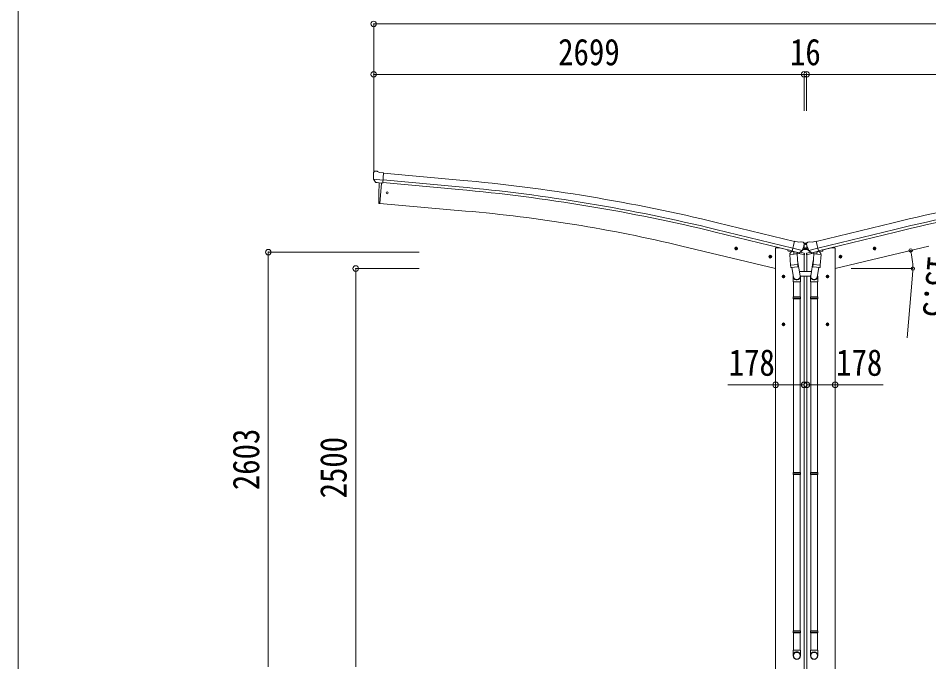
# Model space of a CAD drawing. Units: millimetres at full size. Extents: x -9783 to 9892, y -6828 to 6752.
# Drawn here: x -9783 to -4073, y -3942 to 98 of the extents above; entities that cross this region are included whole.
import ezdxf
from ezdxf.enums import TextEntityAlignment as Align

# ---------------------------------------------------------------- set-up
doc = ezdxf.new("R2010")
doc.units = ezdxf.units.MM
doc.header["$LTSCALE"] = 35
doc.header["$PDMODE"] = 32
doc.header["$PDSIZE"] = 35
for name, color, linetype, lineweight in [('0-1_本体', 4, 'Continuous', 9), ('0-2_部品', 7, 'Continuous', 9), ('0-7_合掌部品', 3, 'Continuous', 9), ('0-A_寸法', 6, 'Continuous', 9), ('F-0_240', 7, 'Continuous', 9)]:
    doc.layers.add(name, color=color, linetype=linetype, lineweight=lineweight)
doc.styles.add('ＭＳ ゴシック', font='')
doc.styles.get('ＭＳ ゴシック').set_extended_font_data('MS Gothic')

msp = doc.modelspace()

# ---------------------------------------------------------------- linework, layer by layer
at = {"layer": '0-1_本体'}
for p, q in [((-7491.73, -874.47), (-7014.21, -917.68)), ((-7504.19, -936.63), (-7515.44, -1065.23)), ((-7496.96, -934.25), (-7019.62, -977.43)), ((-7495.49, -917.47), (-7018.1, -960.66)), ((-7515.44, -1065.23), (-6977.5, -1112.3)), ((-4914.89, -1303.29), (-5397.77, -1185.81)), ((-4778.36, -1303.29), (-4295.49, -1185.81)), ((-4928.9, -1361.63), (-5411.95, -1244.15)), ((-4924.97, -1345.26), (-5407.98, -1227.79)), ((-4768.29, -1345.26), (-4285.28, -1227.79)), ((-4764.36, -1361.63), (-4281.3, -1244.15)), ((-5621.5, -1332.25), (-5033.45, -1473.43)), ((-5033.42, -1343.44), (-5009.42, -1343.44)), ((-5033.42, -1343.44), (-5033.42, -4523.44)), ((-4957.41, -1355.92), (-5009.42, -1343.44)), ((-4735.84, -1355.92), (-4683.83, -1343.44)), ((-4659.83, -1343.44), (-4683.83, -1343.44)), ((-4659.83, -1343.44), (-4659.83, -4523.44)), ((-4071.75, -1332.25), (-4659.8, -1473.43)), ((-4855.42, -1491.28), (-4855.42, -1386.88)), ((-4837.83, -1491.28), (-4837.83, -1386.88)), ((-4855.42, -4523.44), (-4855.42, -1521.28)), ((-4837.83, -4523.44), (-4837.83, -1521.28))]:
    msp.add_line(p, q, dxfattribs=at)
at = {"layer": '0-1_本体', "color": 6}
for p, q in [((-5033.42, -2203.61), (-4855.42, -2203.61)), ((-4659.83, -2203.61), (-4837.83, -2203.61))]:
    msp.add_line(p, q, dxfattribs=at)
at = {"layer": '0-1_本体'}
for centre, radius, start, end in [((-8010.34, -11927.68), 11011.82, 76.33027, 84.83026), ((-8010.34, -11927.68), 11054.98, 76.33027, 84.83134), ((-1682.91, -11927.68), 11054.98, 95.16866, 103.66973), ((-1682.91, -11927.68), 11011.82, 95.16974, 103.66973), ((-8010.34, -11927.68), 10994.98, 76.33027, 84.83026), ((-1682.91, -11927.68), 10994.98, 95.16974, 103.66973), ((-7776.51, -10327.95), 9250.23, 76.52809, 85.04475)]:
    msp.add_arc(centre, radius, start, end, dxfattribs=at)
at = {"layer": '0-2_部品'}
for p, q in [((-7554.95, -869.7), (-7555.07, -871.04)), ((-7554.43, -912.55), (-7495.51, -917.7)), ((-7543.17, -932.03), (-7554.11, -913.09)), ((-7553.89, -867.66), (-7548.4, -863.06)), ((-7544.75, -861.9), (-7531.09, -863.1)), ((-7518.13, -870.26), (-7529.85, -863.49)), ((-7518.13, -870.26), (-7491.56, -872.58)), ((-7497.22, -937.24), (-7491.56, -872.58)), ((-7540.79, -933.43), (-7533.08, -934.1)), ((-7515.24, -1062.96), (-7504.19, -936.63)), ((-7507.18, -936.37), (-7497.22, -937.24)), ((-7518.1, -1065.34), (-7515.49, -1065.73)), ((-7515.49, -1065.73), (-7515.24, -1062.96)), ((-4888.49, -1307.55), (-4914.42, -1301.33)), ((-4888.49, -1307.55), (-4875.23, -1304.85)), ((-4860.75, -1308.04), (-4873.93, -1304.88)), ((-4857.65, -1310.29), (-4853.79, -1316.59)), ((-4835.6, -1310.29), (-4839.46, -1316.59)), ((-4832.51, -1308.04), (-4819.32, -1304.88)), ((-4804.77, -1307.55), (-4818.03, -1304.85)), ((-4804.77, -1307.55), (-4778.83, -1301.33)), ((-5270.93, -1349.67), (-5290.37, -1345)), ((-5287.95, -1345.59), (-5282.78, -1340.14)), ((-5285.82, -1352.78), (-5287.95, -1345.59)), ((-5282.98, -1357.06), (-5278.32, -1337.61)), ((-5282.78, -1340.14), (-5275.48, -1341.89)), ((-5275.48, -1341.89), (-5273.35, -1349.09)), ((-4957.41, -1354.7), (-4957.41, -1358.45)), ((-4934.44, -1367.91), (-4953.58, -1363.31)), ((-4930.14, -1362.96), (-4943.46, -1378.28)), ((-4929.2, -1362.89), (-4930.14, -1362.96)), ((-4926.12, -1365.37), (-4927.65, -1365)), ((-4889.41, -1374.18), (-4926.12, -1365.37)), ((-4867.48, -1359.17), (-4924.99, -1345.37)), ((-4920.16, -1367.19), (-4919.14, -1381.8)), ((-4884.34, -1374.08), (-4867.96, -1359.59)), ((-4853.43, -1318.87), (-4853.71, -1320.02)), ((-4839.82, -1318.87), (-4839.55, -1320.02)), ((-4825.77, -1359.17), (-4768.26, -1345.37)), ((-4808.92, -1374.08), (-4825.29, -1359.59)), ((-4803.84, -1374.18), (-4767.14, -1365.37)), ((-4773.09, -1367.19), (-4774.11, -1381.8)), ((-4767.14, -1365.37), (-4765.61, -1365)), ((-4764.05, -1362.89), (-4763.11, -1362.96)), ((-4763.11, -1362.96), (-4749.8, -1378.28)), ((-4758.81, -1367.91), (-4739.68, -1363.31)), ((-4735.84, -1354.7), (-4735.84, -1358.45)), ((-4422.33, -1349.67), (-4402.88, -1345)), ((-4417.77, -1341.89), (-4419.9, -1349.09)), ((-4410.47, -1340.14), (-4417.77, -1341.89)), ((-4410.27, -1357.06), (-4414.94, -1337.61)), ((-4405.3, -1345.59), (-4410.47, -1340.14)), ((-4407.44, -1352.78), (-4405.3, -1345.59)), ((-5056.99, -1401.03), (-5076.44, -1396.36)), ((-5074.01, -1396.95), (-5068.85, -1391.5)), ((-5071.88, -1404.14), (-5074.01, -1396.95)), ((-5069.05, -1408.42), (-5064.38, -1388.97)), ((-5068.85, -1391.5), (-5061.55, -1393.25)), ((-5061.55, -1393.25), (-5059.42, -1400.45)), ((-4944.56, -1384.73), (-4898.87, -1381.53)), ((-4939.89, -1451.57), (-4944.56, -1384.73)), ((-4943.46, -1378.28), (-4943.01, -1384.62)), ((-4891.95, -1376.19), (-4917.77, -1382.62)), ((-4900.65, -1378.35), (-4900.42, -1381.64)), ((-4898.87, -1381.53), (-4894.2, -1448.37)), ((-4895.93, -1423.6), (-4880.02, -1519.77)), ((-4852.86, -1387.49), (-4895.88, -1377.17)), ((-4887.05, -1374.65), (-4894.57, -1372.85)), ((-4891.25, -1374.41), (-4891.2, -1375.15)), ((-4887.88, -1374.55), (-4889.41, -1374.18)), ((-4881.31, -1371.41), (-4855.16, -1377.69)), ((-4852.86, -1380.6), (-4852.86, -1387.49)), ((-4840.4, -1387.49), (-4797.37, -1377.17)), ((-4840.4, -1380.6), (-4840.4, -1387.49)), ((-4811.94, -1371.41), (-4838.1, -1377.69)), ((-4797.32, -1423.6), (-4813.24, -1519.77)), ((-4806.21, -1374.65), (-4798.69, -1372.85)), ((-4805.37, -1374.55), (-4803.84, -1374.18)), ((-4802, -1374.41), (-4802.05, -1375.15)), ((-4801.3, -1376.19), (-4775.48, -1382.62)), ((-4794.38, -1381.53), (-4799.05, -1448.37)), ((-4748.69, -1384.73), (-4794.38, -1381.53)), ((-4792.6, -1378.35), (-4792.83, -1381.64)), ((-4753.37, -1451.57), (-4748.69, -1384.73)), ((-4749.8, -1378.28), (-4750.24, -1384.62)), ((-4636.26, -1401.03), (-4616.81, -1396.36)), ((-4631.7, -1393.25), (-4633.84, -1400.45)), ((-4624.41, -1391.5), (-4631.7, -1393.25)), ((-4624.2, -1408.42), (-4628.87, -1388.97)), ((-4619.24, -1396.95), (-4624.41, -1391.5)), ((-4621.37, -1404.14), (-4619.24, -1396.95)), ((-4939.89, -1451.57), (-4894.2, -1448.37)), ((-4939.87, -1451.56), (-4938.99, -1464.26)), ((-4895.18, -1462.97), (-4936.88, -1465.89)), ((-4931.45, -1465.51), (-4920.72, -1529.1)), ((-4893.34, -1460.84), (-4894.21, -1448.37)), ((-4893.73, -1462.19), (-4893.73, -1462.19)), ((-4799.91, -1460.84), (-4799.04, -1448.37)), ((-4799.52, -1462.19), (-4799.52, -1462.19)), ((-4753.37, -1451.57), (-4799.05, -1448.37)), ((-4798.07, -1462.97), (-4756.37, -1465.89)), ((-4761.8, -1465.51), (-4772.53, -1529.1)), ((-4753.38, -1451.56), (-4754.27, -1464.26)), ((-4994.42, -1523.68), (-4974.42, -1523.68)), ((-4990.92, -1519.92), (-4984.42, -1516.17)), ((-4984.42, -1533.68), (-4984.42, -1513.68)), ((-4984.42, -1516.17), (-4977.92, -1519.92)), ((-4977.92, -1527.43), (-4984.42, -1531.18)), ((-4977.92, -1519.92), (-4977.92, -1527.43)), ((-4923.87, -1522.28), (-4923.87, -1556.94)), ((-4808.52, -1491.28), (-4884.73, -1491.28)), ((-4877.89, -1521.28), (-4815.36, -1521.28)), ((-4877.87, -1556.94), (-4877.87, -1522.58)), ((-4815.39, -1556.94), (-4815.39, -1522.58)), ((-4769.39, -1522.28), (-4769.39, -1556.94)), ((-4698.83, -1523.68), (-4718.83, -1523.68)), ((-4708.83, -1516.17), (-4715.33, -1519.92)), ((-4715.33, -1519.92), (-4715.33, -1527.43)), ((-4715.33, -1527.43), (-4708.83, -1531.18)), ((-4708.83, -1533.68), (-4708.83, -1513.68)), ((-4702.33, -1519.92), (-4708.83, -1516.17)), ((-4923.87, -1556.94), (-4877.87, -1556.94)), ((-4921.87, -1556.94), (-4921.87, -1650.94)), ((-4879.87, -1556.94), (-4879.87, -1650.94)), ((-4769.39, -1556.94), (-4815.39, -1556.94)), ((-4813.39, -1556.94), (-4813.39, -1650.94)), ((-4771.39, -1556.94), (-4771.39, -1650.94)), ((-4923.87, -1652.94), (-4922.87, -1650.94)), ((-4923.87, -1652.94), (-4877.87, -1652.94)), ((-4923.87, -1652.94), (-4923.87, -1660.94)), ((-4922.87, -1650.94), (-4878.87, -1650.94)), ((-4877.87, -1652.94), (-4878.87, -1650.94)), ((-4815.39, -1652.94), (-4814.39, -1650.94)), ((-4769.39, -1652.94), (-4815.39, -1652.94)), ((-4770.39, -1650.94), (-4814.39, -1650.94)), ((-4769.39, -1652.94), (-4770.39, -1650.94)), ((-4769.39, -1652.94), (-4769.39, -1660.94)), ((-4923.87, -1660.94), (-4877.87, -1660.94)), ((-4923.87, -1660.94), (-4922.87, -1662.94)), ((-4922.87, -1662.94), (-4878.87, -1662.94)), ((-4921.87, -1662.94), (-4921.87, -2753.67)), ((-4879.87, -1662.94), (-4879.87, -2753.67)), ((-4769.39, -1660.94), (-4815.39, -1660.94)), ((-4770.39, -1662.94), (-4814.39, -1662.94)), ((-4813.39, -1662.94), (-4813.39, -2753.67)), ((-4771.39, -1662.94), (-4771.39, -2753.67)), ((-4769.39, -1660.94), (-4770.39, -1662.94)), ((-4994.42, -1823.68), (-4974.42, -1823.68)), ((-4990.92, -1819.92), (-4984.42, -1816.17)), ((-4984.42, -1833.68), (-4984.42, -1813.68)), ((-4984.42, -1816.17), (-4977.92, -1819.92)), ((-4977.92, -1819.92), (-4977.92, -1827.43)), ((-4698.83, -1823.68), (-4718.83, -1823.68)), ((-4708.83, -1816.17), (-4715.33, -1819.92)), ((-4715.33, -1819.92), (-4715.33, -1827.43)), ((-4708.83, -1833.68), (-4708.83, -1813.68)), ((-4702.33, -1819.92), (-4708.83, -1816.17)), ((-4977.92, -1827.43), (-4984.42, -1831.18)), ((-4715.33, -1827.43), (-4708.83, -1831.18)), ((-4923.87, -2755.67), (-4922.87, -2753.67)), ((-4923.87, -2755.67), (-4877.87, -2755.67)), ((-4923.87, -2755.67), (-4923.87, -2763.67)), ((-4923.87, -2763.67), (-4877.87, -2763.67)), ((-4923.87, -2763.67), (-4922.87, -2765.67)), ((-4922.87, -2753.67), (-4878.87, -2753.67)), ((-4922.87, -2765.67), (-4878.87, -2765.67)), ((-4921.87, -2765.67), (-4921.87, -3747.31)), ((-4879.87, -2765.67), (-4879.87, -3747.31)), ((-4877.87, -2755.67), (-4878.87, -2753.67)), ((-4815.39, -2755.67), (-4814.39, -2753.67)), ((-4769.39, -2755.67), (-4815.39, -2755.67)), ((-4769.39, -2763.67), (-4815.39, -2763.67)), ((-4770.39, -2753.67), (-4814.39, -2753.67)), ((-4770.39, -2765.67), (-4814.39, -2765.67)), ((-4813.39, -2765.67), (-4813.39, -3747.31)), ((-4771.39, -2765.67), (-4771.39, -3747.31)), ((-4769.39, -2755.67), (-4770.39, -2753.67)), ((-4769.39, -2763.67), (-4770.39, -2765.67)), ((-4769.39, -2755.67), (-4769.39, -2763.67)), ((-4923.87, -3749.31), (-4922.87, -3747.31)), ((-4923.87, -3749.31), (-4877.87, -3749.31)), ((-4923.87, -3749.31), (-4923.87, -3757.31)), ((-4923.87, -3757.31), (-4877.87, -3757.31)), ((-4923.87, -3757.31), (-4922.87, -3759.31)), ((-4922.87, -3747.31), (-4878.87, -3747.31)), ((-4922.87, -3759.31), (-4878.87, -3759.31)), ((-4921.87, -3759.31), (-4921.87, -3869.31)), ((-4879.87, -3759.31), (-4879.87, -3869.31)), ((-4877.87, -3749.31), (-4878.87, -3747.31)), ((-4815.39, -3749.31), (-4814.39, -3747.31)), ((-4769.39, -3749.31), (-4815.39, -3749.31)), ((-4769.39, -3757.31), (-4815.39, -3757.31)), ((-4770.39, -3747.31), (-4814.39, -3747.31)), ((-4770.39, -3759.31), (-4814.39, -3759.31)), ((-4813.39, -3759.31), (-4813.39, -3869.31)), ((-4771.39, -3759.31), (-4771.39, -3869.31)), ((-4769.39, -3749.31), (-4770.39, -3747.31)), ((-4769.39, -3757.31), (-4770.39, -3759.31)), ((-4769.39, -3749.31), (-4769.39, -3757.31)), ((-4923.87, -3903.45), (-4923.87, -3869.31)), ((-4923.87, -3869.31), (-4877.87, -3869.31)), ((-4877.87, -3903.45), (-4877.87, -3869.31)), ((-4815.39, -3903.45), (-4815.39, -3869.31)), ((-4769.39, -3869.31), (-4815.39, -3869.31)), ((-4769.39, -3903.45), (-4769.39, -3869.31))]:
    msp.add_line(p, q, dxfattribs=at)
for points in [[(-7554.5, -911.91), (-7554.21, -912.9), (-7554.11, -913.09)], [(-7507.18, -936.37), (-7507.45, -936.44), (-7532.83, -934.22), (-7533.08, -934.1)], [(-7520.64, -1062.51), (-7521.48, -1036.88), (-7521.68, -1010.38), (-7521.2, -983.9), (-7520.06, -957.42), (-7518.56, -935.47)], [(-4919.85, -1366.78), (-4929.57, -1364.44), (-4914.42, -1301.33)], [(-4773.41, -1366.78), (-4763.68, -1364.44), (-4778.83, -1301.33)], [(-5273.35, -1349.09), (-5278.52, -1354.53), (-5285.82, -1352.78)], [(-4919.85, -1366.78), (-4919.61, -1366.93), (-4894.84, -1372.87), (-4894.57, -1372.85)], [(-4867.21, -1358.6), (-4867.8, -1359.44), (-4867.96, -1359.59)], [(-4826.04, -1358.6), (-4825.45, -1359.44), (-4825.29, -1359.59)], [(-4773.41, -1366.78), (-4773.64, -1366.93), (-4798.41, -1372.87), (-4798.69, -1372.85)], [(-4419.9, -1349.09), (-4414.73, -1354.53), (-4407.44, -1352.78)], [(-5059.42, -1400.45), (-5064.58, -1405.89), (-5071.88, -1404.14)], [(-4633.84, -1400.45), (-4628.67, -1405.89), (-4621.37, -1404.14)], [(-4984.42, -1531.18), (-4990.92, -1527.43), (-4990.92, -1519.92)], [(-4708.83, -1531.18), (-4702.33, -1527.43), (-4702.33, -1519.92)], [(-4877.87, -1652.94), (-4877.87, -1660.94), (-4878.87, -1662.94)], [(-4815.39, -1652.94), (-4815.39, -1660.94), (-4814.39, -1662.94)], [(-4984.42, -1831.18), (-4990.92, -1827.43), (-4990.92, -1819.92)], [(-4708.83, -1831.18), (-4702.33, -1827.43), (-4702.33, -1819.92)], [(-4877.87, -2755.67), (-4877.87, -2763.67), (-4878.87, -2765.67)], [(-4815.39, -2755.67), (-4815.39, -2763.67), (-4814.39, -2765.67)], [(-4877.87, -3749.31), (-4877.87, -3757.31), (-4878.87, -3759.31)], [(-4815.39, -3749.31), (-4815.39, -3757.31), (-4814.39, -3759.31)]]:
    msp.add_lwpolyline(points, dxfattribs=at)
for centre, radius in [((-7469.42, -998.09), 6.5), ((-5280.65, -1347.34), 8.5), ((-5280.65, -1347.34), 7.7), ((-5280.65, -1347.34), 6.5), ((-4412.6, -1347.34), 8.5), ((-4412.6, -1347.34), 7.7), ((-4412.6, -1347.34), 6.5), ((-5066.72, -1398.7), 8.5), ((-5066.72, -1398.7), 7.7), ((-5066.72, -1398.7), 6.5), ((-4626.54, -1398.7), 8.5), ((-4626.54, -1398.7), 7.7), ((-4626.54, -1398.7), 6.5), ((-4984.42, -1523.68), 8.5), ((-4984.42, -1523.68), 7.7), ((-4984.42, -1523.68), 6.5), ((-4708.83, -1523.68), 8.5), ((-4708.83, -1523.68), 7.7), ((-4708.83, -1523.68), 6.5), ((-4984.42, -1823.68), 8.5), ((-4984.42, -1823.68), 7.7), ((-4984.42, -1823.68), 6.5), ((-4708.83, -1823.68), 8.5), ((-4708.83, -1823.68), 7.7), ((-4708.83, -1823.68), 6.5)]:
    msp.add_circle(centre, radius, dxfattribs=at)
for centre, radius, start, end in [((-7353.44, -888.68), 202.4, 175, 186.5915), ((-7545.19, -866.89), 5, 85.00648, 129.99352), ((-7531.35, -866.09), 3, 60, 85), ((-7517.66, -1062.37), 3, 182.53781, 261.49678), ((-4874.63, -1307.79), 3, 76.5, 101.5), ((-4861.91, -1312.9), 5, 31.5, 76.5), ((-4831.34, -1312.9), 5, 103.5, 148.5), ((-4818.62, -1307.79), 3, 78.5, 103.5), ((-4952.41, -1358.45), 5, 180, 256.5), ((-4927.53, -1364.51), 0.5, 221.23754, 256.5), ((-4920.76, -1367.27), 0.604, 7.79405, 79.40158), ((-5050.51, -1272.77), 202.4, 334.90875, 346.5), ((-4642.74, -1272.77), 202.4, 193.5, 205.09125), ((-4772.49, -1367.27), 0.604, 100.59842, 172.20595), ((-4765.72, -1364.51), 0.5, 283.5, 318.76246), ((-4740.84, -1358.45), 5, 283.5, 0), ((-4918.12, -1381.65), 1.03, 188.03431, 289.96103), ((-4892.2, -1375.22), 1, 284, 4), ((-4890.75, -1374.37), 0.5, 76.5, 184), ((-4887.77, -1374.06), 0.5, 256.5, 291.76246), ((-4882.17, -1370.58), 1.5, 273.95806, 311.5), ((-4855.86, -1380.6), 3, 0, 76.5), ((-4837.4, -1380.6), 3, 103.5, 180), ((-4811.08, -1370.58), 1.5, 228.5, 266.04194), ((-4805.49, -1374.06), 0.5, 248.23754, 283.5), ((-4802.5, -1374.37), 0.5, 356, 103.5), ((-4801.06, -1375.22), 1, 176, 256), ((-4775.13, -1381.65), 1.03, 250.03897, 351.96569), ((-4937.02, -1463.9), 2, 190.53157, 274), ((-4895.32, -1460.98), 2, 274, 322.59038), ((-4895.28, -1461.01), 1.95, 322.52234, 4.95983), ((-4797.97, -1461.01), 1.95, 175.04017, 217.47766), ((-4797.93, -1460.98), 2, 217.40962, 266), ((-4756.23, -1463.9), 2, 266, 349.46843), ((-4907.87, -1522.58), 30, 0, 2.54858), ((-4785.39, -1522.58), 30, 177.45142, 180)]:
    msp.add_arc(centre, radius, start, end, dxfattribs=at)
for centre, major_axis, ratio, start_param, end_param in [((-7551.96, -869.95), (-2.71, -1.31), 0.997474, 4.9606201, 5.7465286), ((-7559.28, -865.65), (15.35, 3.44), 0.101033, 0.3078116, 0.3080427), ((-7540.57, -930.52), (-1.62, -2.54), 0.997631, 5.8041905, 6.6006116), ((-7540.45, -930.33), (3.5, 2.17), 0.650902, 4.0958226, 4.1686332), ((-7540.52, -930.44), (-1.62, -2.54), 0.997631, 0.3902369, 0.4789948), ((-4856.35, -1318.15), (1.57, -2.57), 0.99628, 0.7835347, 1.5707963), ((-4836.9, -1318.15), (-1.57, -2.57), 0.99628, 4.712389, 5.4996506), ((-4886.35, -1371.73), (0.73, -2.92), 0.997631, 5.8041905, 5.8929484), ((-4886.38, -1371.6), (-2.63, 3.16), 0.650902, 2.1145521, 2.1873627), ((-4886.32, -1371.83), (0.73, -2.92), 0.997631, 5.965759, 6.7621801), ((-4806.93, -1371.83), (-0.73, -2.92), 0.997631, 5.8041905, 6.6006116), ((-4806.87, -1371.6), (2.63, 3.16), 0.650902, 4.0958226, 4.1686332), ((-4806.9, -1371.73), (-0.73, -2.92), 0.997631, 0.3902369, 0.4789948), ((-4900.87, -1522.28), (-23, 0), 0.996195, 6.0000678, 10.0103449), ((-4900.87, -1522.28), (-21, 0), 0.996195, 0.3319459, 3.3482706), ((-4792.39, -1522.28), (23, 0), 0.996195, 2.5560258, 6.5663028), ((-4792.39, -1522.28), (21, 0), 0.996195, 2.9349147, 5.9512394), ((-4900.87, -3901.71), (23, 0), 0.996195, 6.2831853, 9.424778), ((-4900.87, -3903.45), (23, 0), 0.996195, 6.2831853, 9.424778), ((-4792.39, -3901.71), (-23, 0), 0.996195, 3.1415927, 6.2831853), ((-4792.39, -3903.45), (-23, 0), 0.996195, 3.1415927, 6.2831853), ((-4900.87, -3903.45), (0, -23.43), 0.981806, 4.712389, 7.8539816), ((-4792.39, -3903.45), (0, -23.43), 0.981806, 4.712389, 7.8539816)]:
    msp.add_ellipse(centre, major_axis=major_axis, ratio=ratio, start_param=start_param, end_param=end_param, dxfattribs=at)
for centre, major_axis in [((-4900.87, -3903.45), (-21, 0)), ((-4792.39, -3903.45), (21, 0))]:
    msp.add_ellipse(centre, major_axis=major_axis, ratio=0.996195, dxfattribs=at)
at = {"layer": '0-7_合掌部品', "color": 7}
for p, q in [((-4881.18, -1371.7), (-4860.13, -1353.08)), ((-4866.3, -1356.53), (-4861.12, -1351.95)), ((-4860.13, -1351.58), (-4853.67, -1351.58)), ((-4833.13, -1353.08), (-4860.13, -1353.08)), ((-4855.13, -1325.58), (-4855.13, -1349.08)), ((-4853.38, -1352.08), (-4855.13, -1349.08)), ((-4854.06, -1316.16), (-4853.88, -1314.58)), ((-4839.38, -1314.58), (-4853.88, -1314.58)), ((-4853.38, -1352.08), (-4839.88, -1352.08)), ((-4845.37, -1319.3), (-4844.53, -1319.3)), ((-4845.37, -1348), (-4844.53, -1348)), ((-4839.88, -1352.08), (-4838.13, -1349.08)), ((-4839.58, -1351.58), (-4833.13, -1351.58)), ((-4839.2, -1316.16), (-4839.38, -1314.58)), ((-4838.13, -1325.58), (-4838.13, -1349.08)), ((-4812.08, -1371.7), (-4833.13, -1353.08)), ((-4826.96, -1356.53), (-4832.13, -1351.95))]:
    msp.add_line(p, q, dxfattribs=at)
for points in [[(-4847.89, -1318.46), (-4848.73, -1318.46), (-4848.73, -1319.3), (-4847.89, -1319.3)], [(-4847.89, -1347.16), (-4848.73, -1347.16), (-4848.73, -1348), (-4847.89, -1348)], [(-4846.21, -1317.62), (-4846.21, -1316.78), (-4847.05, -1316.78), (-4847.05, -1317.62)], [(-4847.05, -1320.14), (-4847.05, -1320.98), (-4846.21, -1320.98), (-4846.21, -1320.14)], [(-4846.21, -1346.32), (-4846.21, -1345.48), (-4847.05, -1345.48), (-4847.05, -1346.32)], [(-4847.05, -1348.84), (-4847.05, -1349.68), (-4846.21, -1349.68), (-4846.21, -1348.84)], [(-4844.53, -1319.3), (-4844.53, -1318.46), (-4845.37, -1318.46)], [(-4844.53, -1348), (-4844.53, -1347.16), (-4845.37, -1347.16)]]:
    msp.add_lwpolyline(points, dxfattribs=at)
for centre in [(-4846.63, -1318.88), (-4846.63, -1347.58)]:
    msp.add_circle(centre, 3.5, dxfattribs=at)
for centre, radius, start, end in [((-4860.13, -1353.08), 1.5, 90, 131.5), ((-4847.89, -1317.62), 0.84, 270, 0), ((-4847.89, -1320.14), 0.84, 0, 90), ((-4847.89, -1346.32), 0.84, 270, 0), ((-4847.89, -1348.84), 0.84, 0, 90), ((-4845.37, -1317.62), 0.84, 180, 270), ((-4845.37, -1320.14), 0.84, 90, 180), ((-4845.37, -1346.32), 0.84, 180, 270), ((-4845.37, -1348.84), 0.84, 90, 180), ((-4833.13, -1353.08), 1.5, 48.5, 90)]:
    msp.add_arc(centre, radius, start, end, dxfattribs=at)
at = {"layer": '0-A_寸法'}
for p, q in [((-7554.03, 62.19), (-7554.03, -254.43)), ((-7554.03, 62.19), (-2140.03, 62.19)), ((-7554.03, -254.43), (-7554.03, -866.65)), ((-7554.03, -254.43), (-4855.03, -254.43)), ((-4855.03, -254.43), (-4855.03, -483.43)), ((-4855.03, -254.43), (-4855.03, -483.43)), ((-4855.03, -254.43), (-4839.03, -254.43)), ((-4839.03, -254.43), (-4839.03, -483.43)), ((-4839.03, -254.43), (-4839.03, -483.43)), ((-4839.03, -254.43), (-4839.03, -483.43)), ((-4839.03, -254.43), (-2140.03, -254.43)), ((-8214.61, -1370.43), (-7269.52, -1370.43)), ((-8214.61, -3973.43), (-8214.61, -1370.43)), ((-7666.64, -1473.43), (-7269.52, -1473.43)), ((-7666.64, -3973.43), (-7666.64, -1473.43)), ((-4559.1, -1473.43), (-4172.24, -1473.43)), ((-4175.1, -1515.89), (-4209.46, -1908.39)), ((-5033.42, -2203.61), (-5333.42, -2203.61)), ((-4659.83, -2203.61), (-4359.83, -2203.61))]:
    msp.add_line(p, q, dxfattribs=at)
for centre in [(-4186.69, -1359.78), (-4173.24, -1473.43)]:
    msp.add_circle(centre, 10.62, dxfattribs=at)
for start, end in [(0, 13.5), (354.99678, 0)]:
    msp.add_arc((-4660.1, -1473.43), 486.86, start, end, dxfattribs=at)
for p in [(-7554.03, 62.19), (-7554.03, -254.43), (-4855.03, -254.43), (-4839.03, -254.43), (-8214.61, -1370.43), (-7666.64, -1473.43), (-5033.42, -2203.61), (-4855.42, -2203.61), (-4837.83, -2203.61), (-4659.83, -2203.61)]:
    msp.add_point(p, dxfattribs=at)
at = {"layer": 'F-0_240', "color": 5}
msp.add_line((-9783.03, 6751.9), (-9783.03, -6828.1), dxfattribs=at)

# ---------------------------------------------------------------- texts
at = {"layer": '0-A_寸法', "color": 7, "style": 'ＭＳ ゴシック', "width": 0.85}
for s, p in [('2699', (-6397.03, -247.43)), ('16', (-4943.28, -247.43)), ('178', (-5327.79, -2196.61)), ('178', (-4654.21, -2196.61))]:
    msp.add_text(s, height=166.8, dxfattribs=at).set_placement(p, align=Align.BOTTOM_LEFT)
for s, rotation, p in [('13.5°', 264.997, (-4127.94, -1385.76)), ('2603', 90, (-8221.61, -2864.43)), ('2500', 90, (-7673.64, -2915.93))]:
    msp.add_text(s, height=166.8, rotation=rotation, dxfattribs=at).set_placement(p, align=Align.BOTTOM_LEFT)

doc.saveas('drawing.dxf')
